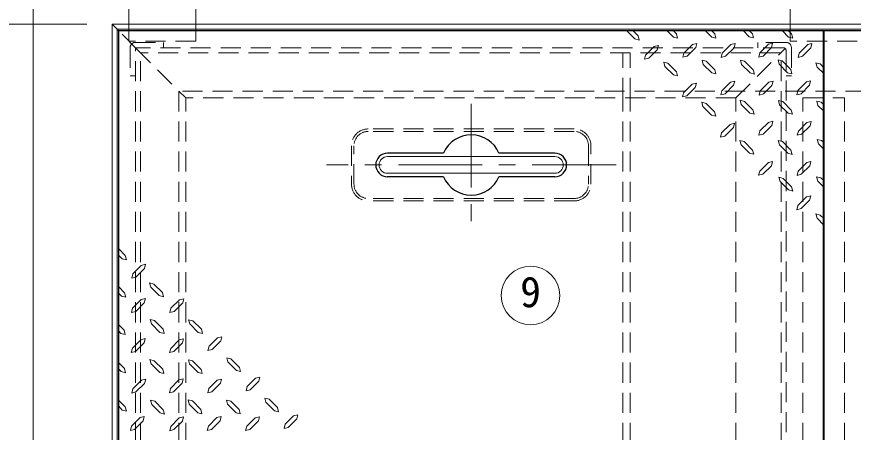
# Model space of a CAD drawing. Units: millimetres at full size, sheet at 1:10; details may follow other scales. Extents: x -2123 to 1927, y -1396 to 1414.
# Drawn here: x -1632.9 to -1133.4, y 870.5 to 1118.6 of the extents above; entities that cross this region are included whole.
import ezdxf
from ezdxf.enums import TextEntityAlignment as Align

# ---------------------------------------------------------------- set-up
doc = ezdxf.new("R2010")
doc.units = ezdxf.units.MM
doc.header["$LTSCALE"] = 10
doc.linetypes.add('CHAIN1', pattern=[8, 5, -1, 1, -1])
doc.linetypes.add('DASHED1', pattern=[1.8, 1.2, -0.6])
doc.layers.add('0-0_ﾚｲﾔ1', color=4, linetype='Continuous', lineweight=9)
doc.styles.add('ＭＳ ゴシック', font='')
doc.styles.get('ＭＳ ゴシック').set_extended_font_data('MS Gothic')

msp = doc.modelspace()

# ---------------------------------------------------------------- linework, layer by layer
at = {"layer": '0-0_ﾚｲﾔ1'}
for p, q in [((-1566.01, 1144.13), (-1566.01, 1114.13)), ((-1526.01, 1144.13), (-1526.01, 1114.13)), ((-1171.01, 1144.13), (-1171.01, 1114.13)), ((-1623.01, 864.13), (-1623.01, 1131.13)), ((-1573.01, 1111.13), (-1572.01, 1110.13)), ((-1268.57, 1110.13), (-1263.71, 1105.39)), ((-1244.43, 1110.13), (-1240.81, 1106.51)), ((-1240.73, 1110.13), (-1238.96, 1108.36)), ((-1221.53, 1110.13), (-1217.91, 1106.51)), ((-1217.75, 1110.13), (-1215.98, 1108.36)), ((-1198.89, 1110.13), (-1195.49, 1106.6)), ((-1195.25, 1110.13), (-1193.56, 1108.44)), ((-1175.64, 1110.13), (-1172.03, 1106.51)), ((-1171.95, 1110.13), (-1170.18, 1108.36)), ((-1238.24, 1105.87), (-1240.81, 1106.51)), ((-1238.96, 1108.36), (-1238.24, 1105.87)), ((-1215.34, 1105.79), (-1217.91, 1106.51)), ((-1215.98, 1108.36), (-1215.34, 1105.79)), ((-1192.92, 1105.95), (-1195.49, 1106.6)), ((-1193.56, 1108.44), (-1192.92, 1105.95)), ((-1169.46, 1105.79), (-1172.03, 1106.51)), ((-1170.18, 1108.36), (-1169.46, 1105.79)), ((-1232.54, 1095.1), (-1227.47, 1100.17)), ((-1209.63, 1095.02), (-1204.57, 1100.09)), ((-1187.21, 1095.18), (-1182.15, 1100.25)), ((-1163.75, 1095.02), (-1158.69, 1100.09)), ((-1257.37, 1095.75), (-1258.01, 1093.26)), ((-1255.44, 1093.9), (-1250.37, 1098.96)), ((-1234.46, 1096.95), (-1235.11, 1094.46)), ((-1232.54, 1095.1), (-1235.11, 1094.46)), ((-1211.56, 1096.87), (-1212.21, 1094.38)), ((-1209.63, 1095.02), (-1212.21, 1094.38)), ((-1189.14, 1097.03), (-1189.79, 1094.54)), ((-1187.21, 1095.18), (-1189.79, 1094.54)), ((-1165.68, 1096.87), (-1166.32, 1094.38)), ((-1163.75, 1095.02), (-1166.32, 1094.38)), ((-1255.44, 1093.9), (-1258.01, 1093.26)), ((-1245.87, 1089), (-1246.52, 1091.57)), ((-1244.03, 1090.93), (-1246.52, 1091.57)), ((-1244.03, 1090.93), (-1238.96, 1085.78)), ((-1222.97, 1090.2), (-1223.62, 1092.77)), ((-1221.12, 1092.13), (-1223.62, 1092.77)), ((-1222.97, 1090.2), (-1217.91, 1085.14)), ((-1221.12, 1092.13), (-1216.06, 1086.99)), ((-1200.07, 1090.12), (-1200.71, 1092.69)), ((-1198.22, 1092.05), (-1200.71, 1092.69)), ((-1200.07, 1090.12), (-1195.01, 1085.06)), ((-1198.22, 1092.05), (-1193.16, 1086.91)), ((-1177.65, 1090.28), (-1178.29, 1092.85)), ((-1175.8, 1092.21), (-1178.29, 1092.85)), ((-1177.65, 1090.28), (-1172.59, 1085.22)), ((-1175.8, 1092.21), (-1170.74, 1087.07)), ((-1153.06, 1090.52), (-1155.63, 1091.17)), ((-1154.91, 1088.6), (-1155.63, 1091.17)), ((-1153.06, 1090.52), (-1151.01, 1088.18)), ((-1245.87, 1089), (-1240.81, 1083.93)), ((-1238.96, 1085.78), (-1238.24, 1083.29)), ((-1215.34, 1084.5), (-1217.91, 1085.14)), ((-1216.06, 1086.99), (-1215.34, 1084.5)), ((-1192.44, 1084.42), (-1195.01, 1085.06)), ((-1193.16, 1086.91), (-1192.44, 1084.42)), ((-1170.02, 1084.58), (-1172.59, 1085.22)), ((-1170.74, 1087.07), (-1170.02, 1084.58)), ((-1154.91, 1088.6), (-1151.01, 1084.7)), ((-1238.24, 1083.29), (-1240.81, 1083.93)), ((-1232.78, 1071.4), (-1227.71, 1076.46)), ((-1211.8, 1074.45), (-1212.45, 1071.96)), ((-1209.87, 1072.6), (-1204.81, 1077.67)), ((-1188.9, 1074.37), (-1189.54, 1071.88)), ((-1186.97, 1072.52), (-1181.91, 1077.59)), ((-1166.48, 1074.53), (-1167.12, 1072.04)), ((-1164.55, 1072.68), (-1159.49, 1077.75)), ((-1234.71, 1073.25), (-1235.35, 1070.76)), ((-1232.78, 1071.4), (-1235.35, 1070.76)), ((-1209.87, 1072.6), (-1212.45, 1071.96)), ((-1186.97, 1072.52), (-1189.54, 1071.88)), ((-1164.55, 1072.68), (-1167.12, 1072.04)), ((-1223.13, 1064.97), (-1223.78, 1067.54)), ((-1221.29, 1066.9), (-1223.78, 1067.54)), ((-1223.13, 1064.97), (-1218.07, 1059.91)), ((-1221.29, 1066.9), (-1216.22, 1061.76)), ((-1200.23, 1066.18), (-1200.87, 1068.75)), ((-1198.38, 1068.1), (-1200.87, 1068.75)), ((-1200.23, 1066.18), (-1195.17, 1061.11)), ((-1198.38, 1068.1), (-1193.32, 1062.96)), ((-1177.33, 1066.1), (-1177.97, 1068.67)), ((-1175.48, 1068.02), (-1177.97, 1068.67)), ((-1177.33, 1066.1), (-1172.27, 1061.03)), ((-1175.48, 1068.02), (-1170.42, 1062.88)), ((-1152.58, 1067.54), (-1155.15, 1068.18)), ((-1154.43, 1065.61), (-1155.15, 1068.18)), ((-1154.43, 1065.61), (-1151.01, 1062.2)), ((-1152.58, 1067.54), (-1151.01, 1065.97)), ((-1215.5, 1059.26), (-1218.07, 1059.91)), ((-1216.22, 1061.76), (-1215.5, 1059.26)), ((-1192.6, 1060.47), (-1195.17, 1061.11)), ((-1193.32, 1062.96), (-1192.6, 1060.47)), ((-1169.7, 1060.39), (-1172.27, 1061.03)), ((-1170.42, 1062.88), (-1169.7, 1060.39)), ((-1211.96, 1049.22), (-1212.61, 1046.73)), ((-1210.04, 1047.37), (-1204.97, 1052.43)), ((-1189.06, 1050.43), (-1189.71, 1047.93)), ((-1187.13, 1048.58), (-1182.07, 1053.64)), ((-1166.16, 1050.35), (-1166.8, 1047.85)), ((-1164.23, 1048.5), (-1159.17, 1053.56)), ((-1210.04, 1047.37), (-1212.61, 1046.73)), ((-1200.39, 1042.23), (-1201.04, 1044.8)), ((-1198.54, 1044.16), (-1201.04, 1044.8)), ((-1198.54, 1044.16), (-1193.48, 1039.01)), ((-1187.13, 1048.58), (-1189.71, 1047.93)), ((-1177.49, 1042.15), (-1178.13, 1044.72)), ((-1175.64, 1044.08), (-1178.13, 1044.72)), ((-1175.64, 1044.08), (-1170.58, 1038.93)), ((-1164.23, 1048.5), (-1166.8, 1047.85)), ((-1152.26, 1044.72), (-1154.83, 1045.36)), ((-1154.19, 1042.79), (-1154.83, 1045.36)), ((-1152.26, 1044.72), (-1151.01, 1043.47)), ((-1200.39, 1042.23), (-1195.33, 1037.17)), ((-1177.49, 1042.15), (-1172.43, 1037.09)), ((-1154.19, 1042.79), (-1151.01, 1039.62)), ((-1192.76, 1036.52), (-1195.33, 1037.17)), ((-1193.48, 1039.01), (-1192.76, 1036.52)), ((-1169.86, 1036.44), (-1172.43, 1037.09)), ((-1170.58, 1038.93), (-1169.86, 1036.44)), ((-1187.29, 1024.63), (-1182.23, 1029.69)), ((-1164.39, 1024.55), (-1159.33, 1029.61)), ((-1189.22, 1026.48), (-1189.87, 1023.99)), ((-1187.29, 1024.63), (-1189.87, 1023.99)), ((-1166.32, 1026.4), (-1166.96, 1023.91)), ((-1164.39, 1024.55), (-1166.96, 1023.91)), ((-1175.24, 1022.14), (-1177.81, 1022.78)), ((-1177.09, 1020.21), (-1177.81, 1022.78)), ((-1177.09, 1020.21), (-1172.03, 1015.23)), ((-1175.24, 1022.14), (-1170.18, 1017.08)), ((-1152.66, 1022.46), (-1155.23, 1023.1)), ((-1154.51, 1020.53), (-1155.23, 1023.1)), ((-1154.51, 1020.53), (-1151.01, 1016.9)), ((-1152.66, 1022.46), (-1151.01, 1020.81)), ((-1169.46, 1014.51), (-1172.03, 1015.23)), ((-1170.18, 1017.08), (-1169.46, 1014.51)), ((-1166.4, 1005.99), (-1161.34, 1011.05)), ((-1164.47, 1004.14), (-1159.49, 1009.2)), ((-1166.4, 1005.99), (-1167.04, 1003.42)), ((-1164.47, 1004.14), (-1167.04, 1003.42)), ((-1153.06, 1000.2), (-1155.63, 1000.85)), ((-1154.91, 998.27), (-1155.63, 1000.85)), ((-1153.06, 1000.2), (-1151.01, 998.15)), ((-1154.91, 998.27), (-1151.01, 994.22)), ((-1568.12, 975.99), (-1572.01, 980.04)), ((-1569.96, 974.06), (-1572.01, 976.11)), ((-1568.12, 975.99), (-1567.39, 973.42)), ((-1569.96, 974.06), (-1567.39, 973.42)), ((-1558.55, 970.12), (-1563.54, 965.06)), ((-1558.55, 970.12), (-1555.98, 970.85)), ((-1556.62, 968.27), (-1555.98, 970.85)), ((-1556.62, 968.27), (-1561.69, 963.21)), ((-1553.57, 959.76), (-1551, 959.03)), ((-1552.85, 957.18), (-1553.57, 959.76)), ((-1568.52, 953.73), (-1572.01, 957.36)), ((-1547.79, 952.12), (-1552.85, 957.18)), ((-1545.94, 954.05), (-1551, 959.03)), ((-1570.37, 951.8), (-1572.01, 953.45)), ((-1570.37, 951.8), (-1567.79, 951.16)), ((-1568.52, 953.73), (-1567.79, 951.16)), ((-1558.63, 949.71), (-1563.7, 944.65)), ((-1558.63, 949.71), (-1556.06, 950.35)), ((-1556.71, 947.86), (-1556.06, 950.35)), ((-1547.79, 952.12), (-1545.21, 951.48)), ((-1545.94, 954.05), (-1545.21, 951.48)), ((-1535.73, 949.63), (-1540.79, 944.57)), ((-1535.73, 949.63), (-1533.16, 950.27)), ((-1533.8, 947.78), (-1533.16, 950.27)), ((-1568.84, 931.47), (-1572.01, 934.64)), ((-1553.17, 937.82), (-1550.6, 937.18)), ((-1552.45, 935.33), (-1553.17, 937.82)), ((-1547.38, 930.18), (-1552.45, 935.33)), ((-1545.54, 932.11), (-1550.6, 937.18)), ((-1530.27, 937.74), (-1527.7, 937.1)), ((-1529.54, 935.25), (-1530.27, 937.74)), ((-1524.48, 930.1), (-1529.54, 935.25)), ((-1522.63, 932.03), (-1527.7, 937.1)), ((-1570.77, 929.54), (-1572.01, 930.79)), ((-1570.77, 929.54), (-1568.2, 928.9)), ((-1568.84, 931.47), (-1568.2, 928.9)), ((-1547.38, 930.18), (-1544.89, 929.54)), ((-1545.54, 932.11), (-1544.89, 929.54)), ((-1524.48, 930.1), (-1521.99, 929.46)), ((-1522.63, 932.03), (-1521.99, 929.46)), ((-1558.79, 925.76), (-1563.86, 920.7)), ((-1558.79, 925.76), (-1556.22, 926.41)), ((-1556.87, 923.92), (-1556.22, 926.41)), ((-1535.89, 925.68), (-1540.96, 920.62)), ((-1535.89, 925.68), (-1533.32, 926.33)), ((-1533.96, 923.84), (-1533.32, 926.33)), ((-1512.99, 926.89), (-1518.05, 921.83)), ((-1512.99, 926.89), (-1510.42, 927.53)), ((-1511.06, 925.04), (-1510.42, 927.53)), ((-1507.53, 915), (-1504.96, 914.35)), ((-1506.8, 912.51), (-1507.53, 915)), ((-1499.89, 909.29), (-1504.96, 914.35)), ((-1568.6, 908.65), (-1572.01, 912.06)), ((-1553.33, 913.87), (-1550.76, 913.23)), ((-1552.61, 911.38), (-1553.33, 913.87)), ((-1547.54, 906.24), (-1552.61, 911.38)), ((-1545.7, 908.17), (-1550.76, 913.23)), ((-1530.43, 913.79), (-1527.86, 913.15)), ((-1529.71, 911.3), (-1530.43, 913.79)), ((-1524.64, 906.16), (-1529.71, 911.3)), ((-1522.79, 908.09), (-1527.86, 913.15)), ((-1501.74, 907.36), (-1506.8, 912.51)), ((-1499.89, 909.29), (-1499.25, 906.72)), ((-1570.45, 906.72), (-1572.01, 908.29)), ((-1570.45, 906.72), (-1567.87, 906.08)), ((-1568.6, 908.65), (-1567.87, 906.08)), ((-1547.54, 906.24), (-1545.05, 905.6)), ((-1545.7, 908.17), (-1545.05, 905.6)), ((-1524.64, 906.16), (-1522.15, 905.51)), ((-1522.79, 908.09), (-1522.15, 905.51)), ((-1501.74, 907.36), (-1499.25, 906.72)), ((-1558.47, 901.58), (-1563.54, 896.51)), ((-1558.47, 901.58), (-1555.9, 902.22)), ((-1556.54, 899.73), (-1555.9, 902.22)), ((-1536.05, 901.74), (-1541.12, 896.68)), ((-1536.05, 901.74), (-1533.48, 902.38)), ((-1534.12, 899.89), (-1533.48, 902.38)), ((-1513.15, 901.66), (-1518.21, 896.6)), ((-1513.15, 901.66), (-1510.58, 902.3)), ((-1511.22, 899.81), (-1510.58, 902.3)), ((-1490.25, 902.86), (-1495.31, 897.8)), ((-1490.25, 902.86), (-1487.68, 903.51)), ((-1488.32, 901.01), (-1487.68, 903.51)), ((-1568.12, 885.67), (-1572.01, 889.56)), ((-1553.01, 889.68), (-1550.44, 889.04)), ((-1552.29, 887.19), (-1553.01, 889.68)), ((-1530.59, 889.85), (-1528.02, 889.2)), ((-1529.87, 887.35), (-1530.59, 889.85)), ((-1522.96, 884.14), (-1528.02, 889.2)), ((-1507.69, 889.76), (-1505.12, 889.12)), ((-1506.96, 887.27), (-1507.69, 889.76)), ((-1484.79, 890.97), (-1482.21, 890.33)), ((-1484.06, 888.48), (-1484.79, 890.97)), ((-1477.15, 885.26), (-1482.21, 890.33)), ((-1569.96, 883.74), (-1572.01, 886.08)), ((-1568.12, 885.67), (-1567.39, 883.1)), ((-1547.22, 882.05), (-1552.29, 887.19)), ((-1545.37, 883.98), (-1550.44, 889.04)), ((-1524.8, 882.21), (-1529.87, 887.35)), ((-1501.9, 882.13), (-1506.96, 887.27)), ((-1500.05, 884.06), (-1505.12, 889.12)), ((-1479, 883.34), (-1484.06, 888.48)), ((-1477.15, 885.26), (-1476.51, 882.69)), ((-1569.96, 883.74), (-1567.39, 883.1)), ((-1559.28, 879.24), (-1564.34, 874.18)), ((-1559.28, 879.24), (-1556.71, 879.88)), ((-1557.35, 877.39), (-1556.71, 879.88)), ((-1547.22, 882.05), (-1544.73, 881.41)), ((-1545.37, 883.98), (-1544.73, 881.41)), ((-1535.81, 879.08), (-1533.24, 879.72)), ((-1533.88, 877.23), (-1533.24, 879.72)), ((-1524.8, 882.21), (-1522.31, 881.57)), ((-1522.96, 884.14), (-1522.31, 881.57)), ((-1513.39, 879.24), (-1518.46, 874.18)), ((-1513.39, 879.24), (-1510.82, 879.88)), ((-1511.46, 877.39), (-1510.82, 879.88)), ((-1501.9, 882.13), (-1499.41, 881.49)), ((-1500.05, 884.06), (-1499.41, 881.49)), ((-1490.49, 879.16), (-1487.92, 879.8)), ((-1488.56, 877.31), (-1487.92, 879.8)), ((-1479, 883.34), (-1476.51, 882.69)), ((-1467.59, 880.36), (-1472.65, 875.3)), ((-1467.59, 880.36), (-1465.02, 881.01)), ((-1465.66, 878.51), (-1465.02, 881.01)), ((-1535.81, 879.08), (-1540.87, 874.01)), ((-1490.49, 879.16), (-1495.55, 874.1))]:
    msp.add_line(p, q, dxfattribs=at)
at = {"layer": '0-0_ﾚｲﾔ1', "linetype": 'CHAIN1'}
for p, q in [((-1591.01, 1114.13), (-1973.01, 1114.13)), ((-1361.51, 1066.63), (-1361.51, 993.63)), ((-1275.01, 1030.13), (-1448.01, 1030.13))]:
    msp.add_line(p, q, dxfattribs=at)
at = {"layer": '0-0_ﾚｲﾔ1', "color": 7, "lineweight": 18}
for p, q in [((-1573.01, 1111.13), (-1576.01, 1114.13)), ((-726.01, 1114.13), (-1576.01, 1114.13)), ((-1576.01, 1114.13), (-1576.01, 864.13)), ((-729.01, 1111.13), (-1573.01, 1111.13)), ((-1573.01, 1111.13), (-1573.01, 864.13)), ((-1311.51, 1035.13), (-1411.51, 1035.13)), ((-1311.51, 1025.13), (-1411.51, 1025.13))]:
    msp.add_line(p, q, dxfattribs=at)
at = {"layer": '0-0_ﾚｲﾔ1', "linetype": 'DASHED1'}
for p, q in [((-1566.01, 1114.13), (-1566.01, 1104.13)), ((-1526.01, 1114.13), (-1526.01, 1104.13)), ((-1171.01, 1114.13), (-1171.01, 1104.13)), ((-1561.54, 1099.66), (-1572.01, 1110.13)), ((-1526.01, 1104.13), (-1566.01, 1104.13)), ((-1131.01, 1104.13), (-1171.01, 1104.13)), ((-1565.21, 1100.13), (-1565.21, 1083.33)), ((-1190.31, 1103.33), (-1190.31, 1100.13)), ((-1173.51, 1103.33), (-1190.31, 1103.33)), ((-1170.31, 1100.13), (-1170.31, 1083.33)), ((-1176.51, 1097.13), (-1559.01, 1097.13)), ((-1559.01, 864.13), (-1559.01, 1097.13)), ((-1271.01, 1070.13), (-1271.01, 1097.13)), ((-1266.51, 1070.13), (-1266.51, 1097.13)), ((-1176.51, 864.13), (-1176.51, 1097.13)), ((-1562.01, 1083.33), (-1565.21, 1083.33)), ((-1173.51, 1083.33), (-1170.31, 1083.33)), ((-766.01, 1074.13), (-1536.01, 1074.13)), ((-1536.01, 864.13), (-1536.01, 1074.13))]:
    msp.add_line(p, q, dxfattribs=at)
at = {"layer": '0-0_ﾚｲﾔ1', "color": 5, "lineweight": 25}
for p, q in [((-730.01, 1110.13), (-1572.01, 1110.13)), ((-1572.01, 864.13), (-1572.01, 1110.13)), ((-1378.1, 1037.13), (-1411.51, 1037.13)), ((-1311.51, 1037.13), (-1344.93, 1037.13)), ((-1378.1, 1023.13), (-1411.51, 1023.13)), ((-1311.51, 1023.13), (-1344.93, 1023.13))]:
    msp.add_line(p, q, dxfattribs=at)
at = {"layer": '0-0_ﾚｲﾔ1', "color": 1, "lineweight": 40}
msp.add_line((-1151.01, 864.13), (-1151.01, 1110.13), dxfattribs=at)
at = {"layer": '0-0_ﾚｲﾔ1', "color": 7, "linetype": 'DASHED1', "lineweight": 18}
for p, q in [((-1175.11, 1100.13), (-1562.01, 1100.13)), ((-1562.01, 864.13), (-1562.01, 1100.13)), ((-1561.54, 1099.66), (-1532.01, 1070.13)), ((-1203.51, 1070.13), (-1173.98, 1099.66)), ((-1173.51, 1098.53), (-1173.51, 864.13)), ((-1203.51, 1070.13), (-1532.01, 1070.13)), ((-1532.01, 864.13), (-1532.01, 1070.13)), ((-1271.01, 864.13), (-1271.01, 1070.13)), ((-1266.51, 864.13), (-1266.51, 1070.13)), ((-1203.51, 864.13), (-1203.51, 1070.13)), ((-1163.51, 1070.13), (-1138.51, 1070.13)), ((-1163.51, 864.13), (-1163.51, 1070.13)), ((-1138.51, 864.13), (-1138.51, 1070.13)), ((-1300.01, 1051.63), (-1423.01, 1051.63)), ((-1300.01, 1050.13), (-1423.01, 1050.13)), ((-1433.01, 1041.63), (-1433.01, 1018.63)), ((-1431.51, 1018.63), (-1431.51, 1041.63)), ((-1291.51, 1041.63), (-1291.51, 1018.63)), ((-1290.01, 1018.63), (-1290.01, 1041.63)), ((-1300.01, 1010.13), (-1423.01, 1010.13)), ((-1300.01, 1008.63), (-1423.01, 1008.63))]:
    msp.add_line(p, q, dxfattribs=at)
at = {"layer": '0-0_ﾚｲﾔ1'}
for points in [[(-1264.76, 1110.13), (-1261.87, 1107.24), (-1261.14, 1104.67), (-1263.71, 1105.39)], [(-1257.37, 1095.75), (-1252.22, 1100.89), (-1249.73, 1101.53), (-1250.37, 1098.96)], [(-1234.46, 1096.95), (-1229.32, 1102.1), (-1226.83, 1102.74), (-1227.47, 1100.17)], [(-1211.56, 1096.87), (-1206.42, 1102.01), (-1203.93, 1102.66), (-1204.57, 1100.09)], [(-1189.14, 1097.03), (-1184, 1102.18), (-1181.51, 1102.82), (-1182.15, 1100.25)], [(-1165.68, 1096.87), (-1160.54, 1102.01), (-1158.04, 1102.66), (-1158.69, 1100.09)], [(-1234.71, 1073.25), (-1229.56, 1078.39), (-1227.07, 1079.03), (-1227.71, 1076.46)], [(-1211.8, 1074.45), (-1206.66, 1079.6), (-1204.17, 1080.24), (-1204.81, 1077.67)], [(-1188.9, 1074.37), (-1183.76, 1079.51), (-1181.27, 1080.16), (-1181.91, 1077.59)], [(-1166.48, 1074.53), (-1161.34, 1079.68), (-1158.85, 1080.32), (-1159.49, 1077.75)], [(-1211.96, 1049.22), (-1206.82, 1054.36), (-1204.33, 1055.01), (-1204.97, 1052.43)], [(-1189.06, 1050.43), (-1183.92, 1055.57), (-1181.43, 1056.21), (-1182.07, 1053.64)], [(-1166.16, 1050.35), (-1161.02, 1055.49), (-1158.53, 1056.13), (-1159.17, 1053.56)], [(-1189.22, 1026.48), (-1184.08, 1031.62), (-1181.59, 1032.26), (-1182.23, 1029.69)], [(-1166.32, 1026.4), (-1161.18, 1031.54), (-1158.69, 1032.18), (-1159.33, 1029.61)], [(-1161.34, 1011.05), (-1158.77, 1011.77), (-1159.49, 1009.2)], [(-1561.69, 963.21), (-1564.26, 962.49), (-1563.54, 965.06)], [(-1556.71, 947.86), (-1561.85, 942.72), (-1564.34, 942.08), (-1563.7, 944.65)], [(-1533.8, 947.78), (-1538.95, 942.64), (-1541.44, 942), (-1540.79, 944.57)], [(-1511.06, 925.04), (-1516.21, 919.9), (-1518.7, 919.26), (-1518.05, 921.83)], [(-1556.87, 923.92), (-1562.01, 918.77), (-1564.5, 918.13), (-1563.86, 920.7)], [(-1533.96, 923.84), (-1539.11, 918.69), (-1541.6, 918.05), (-1540.96, 920.62)], [(-1556.54, 899.73), (-1561.69, 894.59), (-1564.18, 893.94), (-1563.54, 896.51)], [(-1534.12, 899.89), (-1539.27, 894.75), (-1541.76, 894.1), (-1541.12, 896.68)], [(-1511.22, 899.81), (-1516.37, 894.67), (-1518.86, 894.02), (-1518.21, 896.6)], [(-1488.32, 901.01), (-1493.46, 895.87), (-1495.96, 895.23), (-1495.31, 897.8)], [(-1557.35, 877.39), (-1562.49, 872.25), (-1564.98, 871.6), (-1564.34, 874.18)], [(-1533.88, 877.23), (-1539.03, 872.09), (-1541.52, 871.44), (-1540.87, 874.01)], [(-1511.46, 877.39), (-1516.61, 872.25), (-1519.1, 871.6), (-1518.46, 874.18)], [(-1488.56, 877.31), (-1493.71, 872.17), (-1496.2, 871.52), (-1495.55, 874.1)], [(-1465.66, 878.51), (-1470.8, 873.37), (-1473.29, 872.73), (-1472.65, 875.3)]]:
    msp.add_lwpolyline(points, dxfattribs=at)
at = {"layer": '0-0_ﾚｲﾔ1', "linetype": 'DASHED1'}
msp.add_lwpolyline([(-1562.01, 1103.33), (-1545.21, 1103.33), (-1545.21, 1100.13)], dxfattribs=at)
at = {"layer": '0-0_ﾚｲﾔ1', "color": 7, "lineweight": 18}
msp.add_circle((-1326.04, 952.19), 17.5, dxfattribs=at)
at = {"layer": '0-0_ﾚｲﾔ1', "linetype": 'DASHED1'}
for centre, start, end in [((-1562.01, 1100.13), 90, 180), ((-1173.51, 1100.13), 0, 90)]:
    msp.add_arc(centre, 3.2, start, end, dxfattribs=at)
at = {"layer": '0-0_ﾚｲﾔ1', "color": 7, "linetype": 'DASHED1', "lineweight": 18}
for centre, radius, start, end in [((-1175.11, 1098.53), 1.6, 0, 90), ((-1423.01, 1041.63), 10, 90, 180), ((-1423.01, 1041.63), 8.5, 90, 180), ((-1300.01, 1041.63), 10, 0, 90), ((-1300.01, 1041.63), 8.5, 0, 90), ((-1423.01, 1018.63), 10, 180, 270), ((-1423.01, 1018.63), 8.5, 180, 270), ((-1300.01, 1018.63), 10, 270, 0), ((-1300.01, 1018.63), 8.5, 270, 0)]:
    msp.add_arc(centre, radius, start, end, dxfattribs=at)
at = {"layer": '0-0_ﾚｲﾔ1', "color": 5, "lineweight": 25}
for centre, radius, start, end in [((-1361.51, 1030.13), 18, 22.8854, 157.1146), ((-1411.51, 1030.13), 7, 90, 270), ((-1311.51, 1030.13), 7, 270, 90), ((-1361.51, 1030.13), 18, 202.8854, 337.1146)]:
    msp.add_arc(centre, radius, start, end, dxfattribs=at)
at = {"layer": '0-0_ﾚｲﾔ1', "color": 7, "lineweight": 18}
for centre, start, end in [((-1411.51, 1030.13), 90, 270), ((-1311.51, 1030.13), 270, 90)]:
    msp.add_arc(centre, 5, start, end, dxfattribs=at)

# ---------------------------------------------------------------- texts
at = {"layer": '0-0_ﾚｲﾔ1', "color": 7, "style": 'ＭＳ ゴシック'}
msp.add_text('9', height=18.33, dxfattribs=at).set_placement((-1332.29, 939.69), align=Align.BOTTOM_LEFT)

doc.saveas('drawing.dxf')
